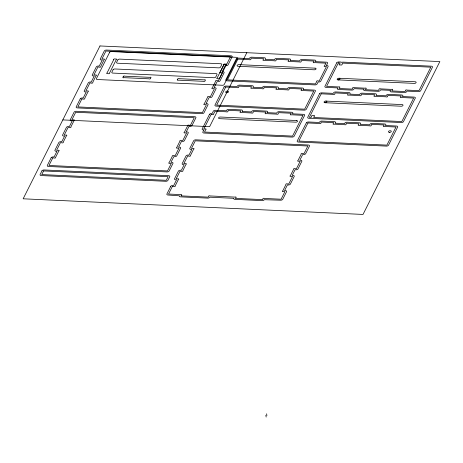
<?xml version="1.0" encoding="UTF-8"?>
<svg xmlns="http://www.w3.org/2000/svg" width="463" height="463" viewBox="0 0 463 463"><rect width="100%" height="100%" fill="white"/><g stroke="black" fill="none" stroke-linecap="round" stroke-linejoin="round"><path stroke-width="0.69" d="M246.802 52.707L209.629 126.665L62.806 119.911M339.003 78.247L415.137 81.748A1.435 0.793 -10.4 0 1 416.081 82.634A1.435 0.793 -10.4 0 1 414.31 83.392L338.175 79.891M325.888 101.079L402.023 104.58A1.435 0.793 -10.4 0 1 402.966 105.466A1.435 0.793 -10.4 0 1 401.195 106.224L325.061 102.722M266.595 413.806L266.919 415.571M265.849 415.282L266.173 417.047M99.979 45.953L23.15 198.801L363.021 214.438L439.85 61.585L99.979 45.953M41.948 170.864L40.119 174.505A1.725 0.955 -10.4 0 0 41.259 175.564L165.783 181.293A1.725 0.955 -10.4 0 0 167.913 180.379L169.742 176.744A1.725 0.955 -10.4 0 0 168.607 175.685L44.078 169.956A1.725 0.955 -10.4 0 0 41.948 170.864M43.58 170.94L41.751 174.58L166.281 180.31L168.11 176.669L43.58 170.94M80.232 98.868L76.221 106.849A1.725 0.955 -10.4 0 0 77.356 107.914L201.885 113.638A1.725 0.955 -10.4 0 0 204.015 112.729L208.026 104.748A1.725 0.955 -10.4 0 0 206.892 103.683L206.041 103.643L209.062 97.635L209.913 97.676A1.725 0.955 -10.4 0 0 212.037 96.761L216.053 88.78A1.725 0.955 -10.4 0 0 214.913 87.721L214.068 87.681L217.089 81.667L217.934 81.708A1.725 0.955 -10.4 0 0 220.064 80.799L224.075 72.813A1.725 0.955 -10.4 0 0 222.94 71.753L222.09 71.713L225.111 65.7L225.961 65.74A1.725 0.955 -10.4 0 0 228.091 64.832L232.102 56.845A1.725 0.955 -10.4 0 0 230.968 55.786L106.438 50.056A1.725 0.955 -10.4 0 0 104.308 50.971L100.297 58.951A1.725 0.955 -10.4 0 0 101.432 60.011L102.282 60.051L99.261 66.064L98.411 66.024A1.725 0.955 -10.4 0 0 96.287 66.932L92.27 74.919A1.725 0.955 -10.4 0 0 93.404 75.978L94.255 76.019L91.234 82.026L90.383 81.992A1.725 0.955 -10.4 0 0 88.259 82.9L84.249 90.887A1.725 0.955 -10.4 0 0 85.383 91.946L86.234 91.987L83.213 97.994L82.362 97.953A1.725 0.955 -10.4 0 0 80.232 98.868M51.144 157.808L47.319 165.407A1.725 0.955 -10.4 0 0 48.459 166.472L167.004 171.923A1.725 0.955 -10.4 0 0 169.128 171.015L172.954 163.41A1.725 0.955 -10.4 0 0 171.814 162.351L170.969 162.31L173.799 156.679L174.644 156.72A1.725 0.955 -10.4 0 0 176.773 155.805L180.593 148.206A1.725 0.955 -10.4 0 0 179.459 147.141L178.608 147.101L181.438 141.475L182.289 141.51A1.725 0.955 -10.4 0 0 184.419 140.602L188.238 132.997A1.725 0.955 -10.4 0 0 187.104 131.938L186.253 131.897L189.083 126.266L189.934 126.306A1.725 0.955 -10.4 0 0 192.058 125.392L195.878 117.793A1.725 0.955 -10.4 0 0 194.744 116.728L76.198 111.276A1.725 0.955 -10.4 0 0 74.068 112.191L70.249 119.79A1.725 0.955 -10.4 0 0 71.383 120.855L72.234 120.889L69.404 126.521L68.553 126.486A1.725 0.955 -10.4 0 0 66.429 127.394L62.609 134.999A1.725 0.955 -10.4 0 0 63.744 136.058L64.594 136.099L61.764 141.73L60.913 141.69A1.725 0.955 -10.4 0 0 58.784 142.598L54.964 150.203A1.725 0.955 -10.4 0 0 56.098 151.262L56.949 151.303L54.119 156.934L53.268 156.893A1.725 0.955 -10.4 0 0 51.144 157.808M81.864 98.943L77.853 106.924L202.383 112.654L206.394 104.673L205.068 104.609A0.862 0.475 -10.4 0 1 203.911 104.557A0.862 0.475 -10.4 0 1 204.264 103.857L207.574 97.271A0.862 0.475 -10.4 0 1 207.928 96.576A0.862 0.475 -10.4 0 1 209.079 96.628L210.405 96.686L214.421 88.705L213.09 88.641A0.862 0.475 -10.4 0 1 211.938 88.589A0.862 0.475 -10.4 0 1 212.291 87.895L215.602 81.303A0.862 0.475 -10.4 0 1 215.949 80.608A0.862 0.475 -10.4 0 1 217.106 80.66L218.432 80.724L222.443 72.737L221.117 72.679A0.862 0.475 -10.4 0 1 219.966 72.622A0.862 0.475 -10.4 0 1 220.313 71.927L223.623 65.341A0.862 0.475 -10.4 0 1 223.976 64.641A0.862 0.475 -10.4 0 1 225.128 64.693L226.459 64.756L230.47 56.77L105.94 51.046L101.929 59.027L103.255 59.09A0.862 0.475 -10.4 0 1 104.406 59.142A0.862 0.475 -10.4 0 1 104.059 59.837L100.749 66.429A0.862 0.475 -10.4 0 1 100.396 67.123A0.862 0.475 -10.4 0 1 99.244 67.071L97.913 67.008L93.902 74.994L95.233 75.052A0.862 0.475 -10.4 0 1 96.385 75.104A0.862 0.475 -10.4 0 1 96.032 75.805L92.722 82.391A0.862 0.475 -10.4 0 1 92.374 83.091A0.862 0.475 -10.4 0 1 91.217 83.039L89.891 82.975L85.881 90.962L87.206 91.02A0.862 0.475 -10.4 0 1 88.358 91.072A0.862 0.475 -10.4 0 1 88.011 91.772L84.694 98.359A0.862 0.475 -10.4 0 1 84.347 99.059A0.862 0.475 -10.4 0 1 83.195 99.001L81.864 98.943M52.776 157.883L48.951 165.482L167.502 170.94L171.322 163.335L169.99 163.271A0.862 0.475 -10.4 0 1 168.839 163.219A0.862 0.475 -10.4 0 1 169.192 162.525L172.311 156.315A0.862 0.475 -10.4 0 1 172.658 155.62A0.862 0.475 -10.4 0 1 173.816 155.672L175.141 155.73L178.961 148.131L177.636 148.067A0.862 0.475 -10.4 0 1 176.484 148.015A0.862 0.475 -10.4 0 1 176.831 147.315L179.951 141.111A0.862 0.475 -10.4 0 1 180.304 140.411A0.862 0.475 -10.4 0 1 181.455 140.463L182.787 140.526L186.606 132.922L185.281 132.864A0.862 0.475 -10.4 0 1 184.124 132.806A0.862 0.475 -10.4 0 1 184.477 132.111L187.596 125.901A0.862 0.475 -10.4 0 1 187.949 125.207A0.862 0.475 -10.4 0 1 189.101 125.259L190.426 125.323L194.252 117.718L75.701 112.266L71.881 119.865L73.206 119.929A0.862 0.475 -10.4 0 1 74.364 119.981A0.862 0.475 -10.4 0 1 74.011 120.675L70.891 126.885A0.862 0.475 -10.4 0 1 70.538 127.585A0.862 0.475 -10.4 0 1 69.386 127.533L68.061 127.47L64.235 135.074L65.567 135.132A0.862 0.475 -10.4 0 1 66.718 135.184A0.862 0.475 -10.4 0 1 66.371 135.885L63.246 142.095A0.862 0.475 -10.4 0 1 62.899 142.789A0.862 0.475 -10.4 0 1 61.741 142.737L60.416 142.673L56.596 150.278L57.921 150.342A0.862 0.475 -10.4 0 1 59.079 150.394A0.862 0.475 -10.4 0 1 58.726 151.088L55.606 157.298A0.862 0.475 -10.4 0 1 55.253 157.993A0.862 0.475 -10.4 0 1 54.102 157.941L52.776 157.883M109.621 52.331L96.402 78.629A1.435 0.793 -10.4 0 0 97.346 79.514L222.419 85.267A1.435 0.793 -10.4 0 0 224.19 84.509L237.409 58.211A1.435 0.793 -10.4 0 0 236.466 57.325L111.392 51.572A1.435 0.793 -10.4 0 0 109.621 52.331M113.695 59.721L107.115 72.813A0.862 0.475 -10.4 0 0 106.762 73.507A0.862 0.475 -10.4 0 0 107.92 73.559L108.093 73.571A0.862 0.475 -10.4 0 0 109.245 73.623A0.862 0.475 -10.4 0 0 109.598 72.928L116.172 59.837A0.862 0.475 -10.4 0 0 116.526 59.137A0.862 0.475 -10.4 0 0 115.374 59.085L115.194 59.079A0.862 0.475 -10.4 0 0 114.043 59.027A0.862 0.475 -10.4 0 0 113.695 59.721M117.868 59.86L116.63 62.326A1.435 0.793 -10.4 0 0 117.579 63.211L218.762 67.864A1.435 0.793 -10.4 0 0 220.533 67.106L221.771 64.641A1.435 0.793 -10.4 0 0 220.822 63.755L119.645 59.102A1.435 0.793 -10.4 0 0 117.868 59.86M113.099 69.728L111.855 72.193A1.435 0.793 -10.4 0 0 112.804 73.079L213.987 77.732A1.435 0.793 -10.4 0 0 215.758 76.974L216.997 74.508A1.435 0.793 -10.4 0 0 216.053 73.623L114.87 68.97A1.435 0.793 -10.4 0 0 113.099 69.728M123.314 76.835L123.274 76.922A0.862 0.475 -10.4 0 0 122.921 77.616A0.862 0.475 -10.4 0 0 124.072 77.668L148.982 78.814A0.862 0.475 -10.4 0 0 150.134 78.872A0.862 0.475 -10.4 0 0 150.487 78.172L150.527 78.085A0.862 0.475 -10.4 0 0 150.88 77.39A0.862 0.475 -10.4 0 0 149.728 77.338L124.819 76.192A0.862 0.475 -10.4 0 0 123.667 76.14A0.862 0.475 -10.4 0 0 123.314 76.835M177.746 79.341L177.699 79.422A0.862 0.475 -10.4 0 0 177.352 80.122A0.862 0.475 -10.4 0 0 178.504 80.174L203.413 81.32A0.862 0.475 -10.4 0 0 204.565 81.372A0.862 0.475 -10.4 0 0 204.918 80.678L204.959 80.591A0.862 0.475 -10.4 0 0 205.312 79.896A0.862 0.475 -10.4 0 0 204.154 79.839L179.25 78.693A0.862 0.475 -10.4 0 0 178.093 78.641A0.862 0.475 -10.4 0 0 177.746 79.341M223.779 64.785L217.199 77.877A0.862 0.475 -10.4 0 0 216.846 78.571A0.862 0.475 -10.4 0 0 218.004 78.623L218.177 78.635A0.862 0.475 -10.4 0 0 219.329 78.687A0.862 0.475 -10.4 0 0 219.682 77.987L226.257 64.901A0.862 0.475 -10.4 0 0 226.61 64.201A0.862 0.475 -10.4 0 0 225.458 64.149L225.278 64.143A0.862 0.475 -10.4 0 0 224.127 64.091A0.862 0.475 -10.4 0 0 223.779 64.785M170.731 186.363L166.906 193.962A1.725 0.955 -10.4 0 0 168.046 195.027L179.395 195.803A1.725 0.955 -10.4 0 0 180.529 196.862L207.748 198.112A1.725 0.955 -10.4 0 0 209.872 197.203L233.827 198.303A1.725 0.955 -10.4 0 0 234.961 199.368L262.18 200.618A1.725 0.955 -10.4 0 0 264.304 199.703L280.607 200.201A1.725 0.955 -10.4 0 0 282.737 199.293L286.556 191.688A1.725 0.955 -10.4 0 0 285.422 190.629L284.571 190.588L287.401 184.957L288.252 184.997A1.725 0.955 -10.4 0 0 290.376 184.089L294.202 176.484A1.725 0.955 -10.4 0 0 293.062 175.425L292.217 175.384L295.047 169.753L295.892 169.794A1.725 0.955 -10.4 0 0 298.022 168.879L301.818 161.327A1.725 0.955 -10.4 0 0 300.736 160.267L299.845 160.21L302.686 154.549L303.537 154.584A1.725 0.955 -10.4 0 0 305.667 153.675L309.487 146.071A1.725 0.955 -10.4 0 0 308.352 145.012L195.785 139.832A1.725 0.955 -10.4 0 0 193.656 140.746L189.836 148.345A1.725 0.955 -10.4 0 0 190.97 149.41L191.821 149.445L188.991 155.076L188.14 155.041A1.725 0.955 -10.4 0 0 186.016 155.95L182.191 163.555A1.725 0.955 -10.4 0 0 183.331 164.614L184.181 164.654L181.351 170.286L180.501 170.245A1.725 0.955 -10.4 0 0 178.371 171.154L174.551 178.759A1.725 0.955 -10.4 0 0 175.685 179.818L176.536 179.858L173.706 185.489L172.855 185.449A1.725 0.955 -10.4 0 0 170.731 186.363M236.246 59.021L225.805 79.798A1.725 0.955 -10.4 0 0 226.939 80.863L314.985 84.908A1.725 0.955 -10.4 0 0 317.109 84L318.127 81.98L318.671 82.003A1.725 0.955 -10.4 0 0 320.795 81.094L328.076 66.608A1.725 0.955 -10.4 0 0 326.942 65.549L326.398 65.526L327.555 63.223A1.725 0.955 -10.4 0 0 326.421 62.158L315.471 61.654L315.731 61.139A1.725 0.955 -10.4 0 0 314.597 60.08L302.021 59.501A1.725 0.955 -10.4 0 0 299.891 60.41L299.63 60.925L290.318 60.497L290.579 59.982A1.725 0.955 -10.4 0 0 289.439 58.923L276.862 58.344A1.725 0.955 -10.4 0 0 274.738 59.252L274.478 59.768L265.16 59.339L265.421 58.824A1.725 0.955 -10.4 0 0 264.286 57.765L251.71 57.186A1.725 0.955 -10.4 0 0 249.58 58.095L249.32 58.61L238.376 58.107A1.725 0.955 -10.4 0 0 236.246 59.021M172.358 186.439L168.538 194.038L180.495 194.587A0.862 0.475 -10.4 0 1 181.646 194.645A0.862 0.475 -10.4 0 1 181.299 195.34L181.027 195.878L208.246 197.128L208.512 196.59A0.862 0.475 -10.4 0 1 208.865 195.895A0.862 0.475 -10.4 0 1 210.017 195.947L234.926 197.093A0.862 0.475 -10.4 0 1 236.078 197.145A0.862 0.475 -10.4 0 1 235.725 197.846L235.459 198.378L262.671 199.628L262.943 199.096A0.862 0.475 -10.4 0 1 263.291 198.395A0.862 0.475 -10.4 0 1 264.448 198.453L281.105 199.217L284.924 191.613L283.599 191.555A0.862 0.475 -10.4 0 1 282.447 191.503A0.862 0.475 -10.4 0 1 282.795 190.802L285.914 184.592A0.862 0.475 -10.4 0 1 286.267 183.898A0.862 0.475 -10.4 0 1 287.419 183.95L288.744 184.014L292.57 176.409L291.239 176.345A0.862 0.475 -10.4 0 1 290.087 176.293A0.862 0.475 -10.4 0 1 290.44 175.599L293.559 169.389A0.862 0.475 -10.4 0 1 293.907 168.694A0.862 0.475 -10.4 0 1 295.064 168.746L296.389 168.804L300.186 161.251L298.838 161.165A0.862 0.475 -10.4 0 1 297.721 161.078A0.862 0.475 -10.4 0 1 298.079 160.389L301.199 154.185A0.862 0.475 -10.4 0 1 301.552 153.484A0.862 0.475 -10.4 0 1 302.704 153.537L304.035 153.6L307.854 145.995L195.288 140.821L191.468 148.42L192.793 148.484A0.862 0.475 -10.4 0 1 193.951 148.536A0.862 0.475 -10.4 0 1 193.598 149.231L190.478 155.441A0.862 0.475 -10.4 0 1 190.125 156.141A0.862 0.475 -10.4 0 1 188.973 156.083L187.648 156.025L183.823 163.63L185.154 163.688A0.862 0.475 -10.4 0 1 186.305 163.74A0.862 0.475 -10.4 0 1 185.952 164.44L182.833 170.65A0.862 0.475 -10.4 0 1 182.486 171.345A0.862 0.475 -10.4 0 1 181.328 171.293L180.003 171.229L176.183 178.834L177.508 178.897A0.862 0.475 -10.4 0 1 178.66 178.95A0.862 0.475 -10.4 0 1 178.313 179.644L175.193 185.854A0.862 0.475 -10.4 0 1 174.84 186.548A0.862 0.475 -10.4 0 1 173.689 186.496L172.358 186.439M209.479 114.384L202.198 128.87A1.725 0.955 -10.4 0 0 203.338 129.929L203.882 129.953L202.863 131.972A1.725 0.955 -10.4 0 0 203.998 133.037L292.043 137.089A1.725 0.955 -10.4 0 0 294.167 136.174L304.613 115.397A1.725 0.955 -10.4 0 0 303.479 114.332L292.535 113.829L292.79 113.313A1.725 0.955 -10.4 0 0 291.655 112.254L279.079 111.676A1.725 0.955 -10.4 0 0 276.949 112.584L276.695 113.099L267.377 112.671L267.637 112.156A1.725 0.955 -10.4 0 0 266.503 111.097L253.921 110.518A1.725 0.955 -10.4 0 0 251.797 111.427L251.536 111.942L242.224 111.514L242.479 110.998A1.725 0.955 -10.4 0 0 241.345 109.939L228.768 109.361A1.725 0.955 -10.4 0 0 226.639 110.269L226.384 110.79L215.434 110.287A1.725 0.955 -10.4 0 0 213.31 111.195L212.152 113.499L211.608 113.476A1.725 0.955 -10.4 0 0 209.479 114.384M237.878 59.096L227.437 79.873L315.477 83.925L316.64 81.615A0.862 0.475 -10.4 0 1 316.987 80.921A0.862 0.475 -10.4 0 1 318.145 80.973L319.163 81.019L326.444 66.533L325.425 66.487A0.862 0.475 -10.4 0 1 324.268 66.435A0.862 0.475 -10.4 0 1 324.621 65.74L325.923 63.147L314.499 62.621A0.862 0.475 -10.4 0 1 313.347 62.569A0.862 0.475 -10.4 0 1 313.694 61.868L314.099 61.064L301.523 60.485L301.118 61.29A0.862 0.475 -10.4 0 1 300.765 61.99A0.862 0.475 -10.4 0 1 299.613 61.932L289.346 61.463A0.862 0.475 -10.4 0 1 288.189 61.411A0.862 0.475 -10.4 0 1 288.542 60.711L288.947 59.906L276.365 59.328L275.965 60.132A0.862 0.475 -10.4 0 1 275.612 60.832A0.862 0.475 -10.4 0 1 274.461 60.78L264.188 60.306A0.862 0.475 -10.4 0 1 263.036 60.254A0.862 0.475 -10.4 0 1 263.383 59.553L263.788 58.749L251.212 58.17L250.807 58.975A0.862 0.475 -10.4 0 1 250.46 59.675A0.862 0.475 -10.4 0 1 249.302 59.623L237.878 59.096M224.086 86.94L214.988 105.043A1.725 0.955 -10.4 0 0 216.123 106.108L304.162 110.153A1.725 0.955 -10.4 0 0 306.292 109.245L315.39 91.142A1.725 0.955 -10.4 0 0 314.255 90.082L303.311 89.579L303.56 89.081A1.725 0.955 -10.4 0 0 302.42 88.022L289.844 87.443A1.725 0.955 -10.4 0 0 287.72 88.352L287.471 88.85L278.153 88.421L278.402 87.924A1.725 0.955 -10.4 0 0 277.268 86.865L264.691 86.286A1.725 0.955 -10.4 0 0 262.562 87.2L262.313 87.692L253.001 87.264L253.249 86.772A1.725 0.955 -10.4 0 0 252.109 85.707L239.533 85.128A1.725 0.955 -10.4 0 0 237.409 86.043L237.16 86.535L226.21 86.031A1.725 0.955 -10.4 0 0 224.086 86.94M211.111 114.459L203.83 128.946L204.854 128.992A0.862 0.475 -10.4 0 1 206.006 129.044A0.862 0.475 -10.4 0 1 205.659 129.738L204.496 132.048L292.541 136.099L302.981 115.322L291.557 114.795A0.862 0.475 -10.4 0 1 290.405 114.743A0.862 0.475 -10.4 0 1 290.758 114.043L291.158 113.238L278.581 112.659L278.176 113.464A0.862 0.475 -10.4 0 1 277.829 114.164A0.862 0.475 -10.4 0 1 276.671 114.112L266.404 113.638A0.862 0.475 -10.4 0 1 265.253 113.585A0.862 0.475 -10.4 0 1 265.6 112.885L266.005 112.081L253.429 111.502L253.024 112.306A0.862 0.475 -10.4 0 1 252.671 113.007A0.862 0.475 -10.4 0 1 251.519 112.955L241.246 112.48A0.862 0.475 -10.4 0 1 240.094 112.428A0.862 0.475 -10.4 0 1 240.447 111.728L240.853 110.923L228.271 110.344L227.865 111.149A0.862 0.475 -10.4 0 1 227.518 111.849A0.862 0.475 -10.4 0 1 226.366 111.797L214.942 111.27L213.634 113.863A0.862 0.475 -10.4 0 1 213.287 114.558A0.862 0.475 -10.4 0 1 212.135 114.506L211.111 114.459M225.718 87.015L216.62 105.118L304.66 109.17L313.758 91.066L302.333 90.54A0.862 0.475 -10.4 0 1 301.181 90.488A0.862 0.475 -10.4 0 1 301.535 89.793L301.928 89.006L289.346 88.427L288.958 89.214A0.862 0.475 -10.4 0 1 288.605 89.909A0.862 0.475 -10.4 0 1 287.454 89.857L277.181 89.382A0.862 0.475 -10.4 0 1 276.029 89.33A0.862 0.475 -10.4 0 1 276.376 88.636L276.77 87.848L264.194 87.276L263.8 88.057A0.862 0.475 -10.4 0 1 263.447 88.751A0.862 0.475 -10.4 0 1 262.295 88.699L252.028 88.225A0.862 0.475 -10.4 0 1 250.871 88.173A0.862 0.475 -10.4 0 1 251.224 87.478L251.617 86.697L239.041 86.118L238.648 86.899A0.862 0.475 -10.4 0 1 238.295 87.594A0.862 0.475 -10.4 0 1 237.143 87.542L225.718 87.015M319.563 93.746L307.756 117.226A1.725 0.955 -10.4 0 0 308.89 118.291L310.656 118.372A1.725 0.955 -10.4 0 0 312.068 118.082A1.725 0.955 -10.4 0 0 313.133 118.487L401.34 122.545A1.725 0.955 -10.4 0 0 403.464 121.63L415.27 98.15A1.725 0.955 -10.4 0 0 414.13 97.085L402.555 96.553L402.816 96.044A1.725 0.955 -10.4 0 0 401.681 94.979L388.474 94.371A1.725 0.955 -10.4 0 0 386.345 95.285L386.09 95.8L376.147 95.343L376.402 94.828A1.725 0.955 -10.4 0 0 375.267 93.763L362.06 93.156A1.725 0.955 -10.4 0 0 359.936 94.07L359.676 94.585L349.733 94.128L349.987 93.613A1.725 0.955 -10.4 0 0 348.853 92.548L335.646 91.94A1.725 0.955 -10.4 0 0 333.522 92.855L333.262 93.37L321.687 92.837A1.725 0.955 -10.4 0 0 319.563 93.746M306.327 122.886L297.229 140.989A1.725 0.955 -10.4 0 0 298.363 142.054L386.408 146.105A1.725 0.955 -10.4 0 0 388.532 145.191L397.636 127.088A1.725 0.955 -10.4 0 0 396.496 126.029L385.552 125.525L385.801 125.027A1.725 0.955 -10.4 0 0 384.666 123.968L372.084 123.389A1.725 0.955 -10.4 0 0 369.96 124.304L369.711 124.796L360.399 124.368L360.642 123.87A1.725 0.955 -10.4 0 0 359.508 122.811L346.932 122.232A1.725 0.955 -10.4 0 0 344.802 123.146L344.559 123.638L335.241 123.21L335.49 122.718A1.725 0.955 -10.4 0 0 334.355 121.653L321.773 121.074A1.725 0.955 -10.4 0 0 319.649 121.989L319.401 122.481L308.456 121.977A1.725 0.955 -10.4 0 0 306.327 122.886M321.189 93.821L309.388 117.301L311.148 117.382L311.715 116.265A0.862 0.475 -10.4 0 1 312.062 115.565A0.862 0.475 -10.4 0 1 313.22 115.617L313.393 115.628A0.862 0.475 -10.4 0 1 314.545 115.681A0.862 0.475 -10.4 0 1 314.192 116.375L313.63 117.498L401.832 121.555L413.638 98.075L401.583 97.519A0.862 0.475 -10.4 0 1 400.431 97.467A0.862 0.475 -10.4 0 1 400.779 96.767L401.184 95.968L387.977 95.361L387.572 96.159A0.862 0.475 -10.4 0 1 387.224 96.86A0.862 0.475 -10.4 0 1 386.073 96.808L375.169 96.304A0.862 0.475 -10.4 0 1 374.017 96.252A0.862 0.475 -10.4 0 1 374.37 95.552L374.77 94.753L361.562 94.145L361.163 94.944A0.862 0.475 -10.4 0 1 360.81 95.644A0.862 0.475 -10.4 0 1 359.658 95.592L348.761 95.089A0.862 0.475 -10.4 0 1 347.603 95.037A0.862 0.475 -10.4 0 1 347.956 94.342L348.361 93.538L335.154 92.93L334.749 93.734A0.862 0.475 -10.4 0 1 334.396 94.429A0.862 0.475 -10.4 0 1 333.244 94.377L321.189 93.821M336.734 62.841L324.928 86.321A1.725 0.955 -10.4 0 0 326.068 87.38L337.643 87.912L337.382 88.427A1.725 0.955 -10.4 0 0 338.517 89.492L351.724 90.1A1.725 0.955 -10.4 0 0 353.854 89.185L354.108 88.67L364.051 89.127L363.796 89.643A1.725 0.955 -10.4 0 0 364.931 90.707L378.138 91.315A1.725 0.955 -10.4 0 0 380.262 90.401L380.522 89.886L390.465 90.343L390.211 90.858A1.725 0.955 -10.4 0 0 391.345 91.923L404.552 92.531A1.725 0.955 -10.4 0 0 406.676 91.616L406.936 91.101L418.511 91.633A1.725 0.955 -10.4 0 0 420.635 90.725L432.442 67.239A1.725 0.955 -10.4 0 0 431.308 66.18L343.1 62.123A1.725 0.955 -10.4 0 0 341.688 62.412A1.725 0.955 -10.4 0 0 340.623 62.007L338.858 61.926A1.725 0.955 -10.4 0 0 336.734 62.841M307.959 122.961L298.861 141.065L386.9 145.116L396.004 127.012L384.579 126.486A0.862 0.475 -10.4 0 1 383.422 126.434A0.862 0.475 -10.4 0 1 383.775 125.739L384.168 124.952L371.592 124.373L371.199 125.16A0.862 0.475 -10.4 0 1 370.846 125.855A0.862 0.475 -10.4 0 1 369.694 125.803L359.421 125.328A0.862 0.475 -10.4 0 1 358.269 125.276A0.862 0.475 -10.4 0 1 358.622 124.582L359.01 123.8L346.434 123.222L346.04 124.003A0.862 0.475 -10.4 0 1 345.693 124.697A0.862 0.475 -10.4 0 1 344.536 124.645L334.269 124.171A0.862 0.475 -10.4 0 1 333.117 124.119A0.862 0.475 -10.4 0 1 333.464 123.424L333.858 122.643L321.281 122.064L320.888 122.845A0.862 0.475 -10.4 0 1 320.535 123.54A0.862 0.475 -10.4 0 1 319.383 123.488L307.959 122.961M338.366 62.916L326.56 86.396L338.615 86.951A0.862 0.475 -10.4 0 1 339.767 87.003A0.862 0.475 -10.4 0 1 339.42 87.704L339.014 88.502L352.221 89.11L352.627 88.306A0.862 0.475 -10.4 0 1 352.974 87.611A0.862 0.475 -10.4 0 1 354.126 87.663L365.029 88.167A0.862 0.475 -10.4 0 1 366.181 88.219A0.862 0.475 -10.4 0 1 365.828 88.913L365.429 89.718L378.636 90.326L379.035 89.521A0.862 0.475 -10.4 0 1 379.388 88.827A0.862 0.475 -10.4 0 1 380.54 88.879L391.438 89.382A0.862 0.475 -10.4 0 1 392.595 89.434A0.862 0.475 -10.4 0 1 392.242 90.129L391.837 90.933L405.044 91.541L405.449 90.736A0.862 0.475 -10.4 0 1 405.802 90.042A0.862 0.475 -10.4 0 1 406.954 90.094L419.009 90.65L430.81 67.164L342.608 63.107L342.041 64.23A0.862 0.475 -10.4 0 1 341.694 64.93A0.862 0.475 -10.4 0 1 340.536 64.872L340.363 64.866A0.862 0.475 -10.4 0 1 339.211 64.814A0.862 0.475 -10.4 0 1 339.564 64.114L340.126 62.997L338.366 62.916M315.06 68.148L238.931 64.646A1.435 0.793 -10.4 0 0 237.16 65.405A1.435 0.793 -10.4 0 0 238.104 66.29L314.238 69.791A1.435 0.793 -10.4 0 0 316.009 69.033A1.435 0.793 -10.4 0 0 315.06 68.148M296.523 120.525L220.394 117.023A1.435 0.793 -10.4 0 0 218.623 117.781A1.435 0.793 -10.4 0 0 219.566 118.667L295.701 122.168A1.435 0.793 -10.4 0 0 297.472 121.41A1.435 0.793 -10.4 0 0 296.523 120.525M389.267 132.366A1.435 0.793 -10.4 0 0 391.287 131.318A1.435 0.793 -10.4 0 0 389.065 131A1.435 0.793 -10.4 0 0 389.267 132.366M226.494 92.716A1.435 0.793 -10.4 0 0 228.514 91.668A1.435 0.793 -10.4 0 0 226.291 91.35A1.435 0.793 -10.4 0 0 226.494 92.716M324.881 102.705A1.435 0.793 -10.4 0 0 326.89 101.646A1.435 0.793 -10.4 0 0 324.656 101.345A1.435 0.793 -10.4 0 0 324.881 102.705M337.978 79.873A1.435 0.793 -10.4 0 0 340.004 78.826A1.435 0.793 -10.4 0 0 337.782 78.507A1.435 0.793 -10.4 0 0 337.978 79.873"/></g></svg>
